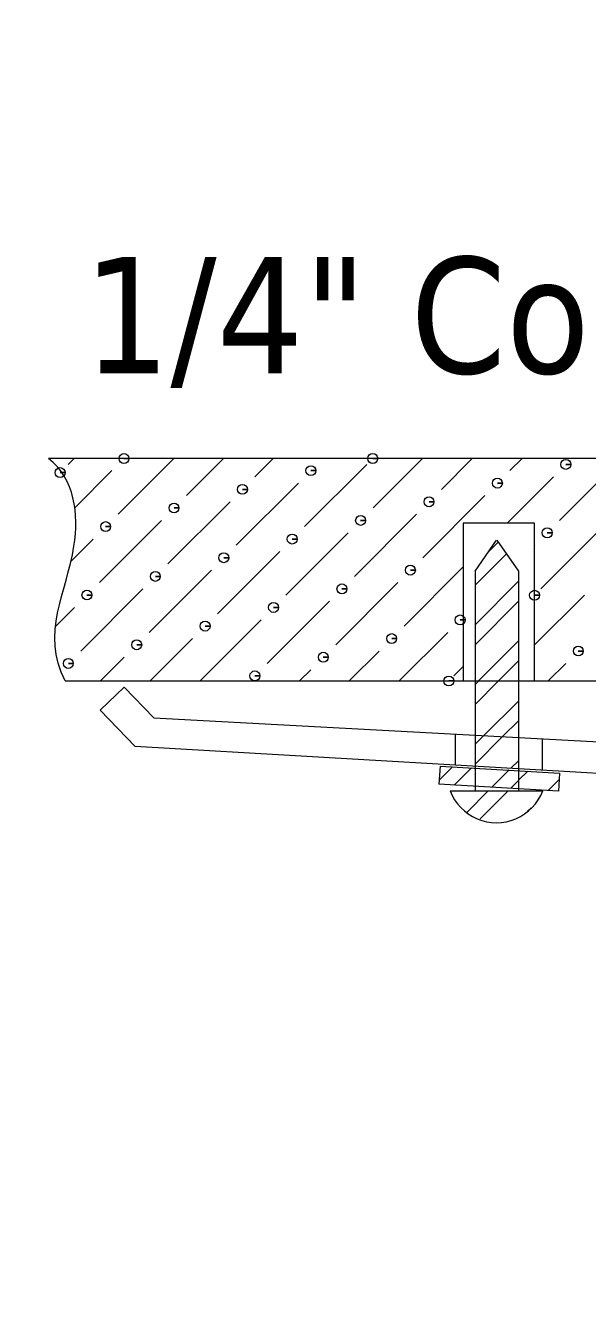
# Model space of a CAD drawing. Header units: millimetres. Extents: x 195 to 1608, y 339 to 1330.
# Drawn here: x 642.6 to 667.9, y 742.7 to 799.8 of the extents above; entities that cross this region are included whole.
import ezdxf

# ---------------------------------------------------------------- set-up
doc = ezdxf.new("R2010")
doc.units = ezdxf.units.MM
doc.linetypes.add('ACAD_ISO02W100', pattern=[15, 12, -3])
doc.layers.add('尺寸標注', color=1, linetype='Continuous', lineweight=30)
doc.layers.add('虚线', color=2, linetype='ACAD_ISO02W100', lineweight=30)
doc.styles.add('DIM', font='txt.shx', dxfattribs={"width": 0.7, "bigfont": 'chineset.shx'})
doc.styles.get("Standard").update_dxf_attribs({"font": 'arial.ttf'})
doc.dimstyles.new('mm+in(开孔纸尺寸)', dxfattribs={"dimscale": 3, "dimtxt": 3.8, "dimasz": 2, "dimexe": 1.25, "dimexo": 0.625, "dimgap": 2, "dimtad": 1, "dimtxsty": 'DIM', "dimcen": 0, "dimclrd": 256, "dimclre": 256, "dimclrt": 3, "dimadec": 0, "dimazin": 0, "dimtfac": 1, "dimtmove": 0, "dimatfit": 1, "dimfxl": 1, "dimlwd": -1, "dimarcsym": 0})

# ---------------------------------------------------------------- blocks, each defined once
blk = doc.blocks.new('*D26')
at = {"layer": 'Defpoints', "color": 0}
for p in [(701.729, 765.884), (613.694, 710.683)]:
    blk.add_point(p, dxfattribs=at)
at = {"layer": '尺寸標注'}
blk.add_line((480.68, 627.278), (608.61, 707.495), dxfattribs=at)
blk.add_solid([(609.142, 706.648), (608.079, 708.343), (613.694, 710.683)], dxfattribs=at)
at = {"layer": '尺寸標注', "color": 3, "insert": (535.383, 676.51), "char_height": 11.4, "attachment_point": 5, "rotation": 32.0893, "style": 'DIM'}
blk.add_mtext('R103,91mm [R4 1/16"]', dxfattribs=at)
blk = doc.blocks.new('*D27')
at = {"layer": 'Defpoints', "color": 0}
for p in [(701.729, 765.884), (635.338, 694.398)]:
    blk.add_point(p, dxfattribs=at)
at = {"layer": '尺寸標注'}
blk.add_line((523.972, 574.486), (631.255, 690.002), dxfattribs=at)
blk.add_solid([(631.987, 689.321), (630.522, 690.682), (635.338, 694.398)], dxfattribs=at)
at = {"layer": '尺寸標注', "color": 3, "insert": (566.303, 638.654), "char_height": 11.4, "attachment_point": 5, "rotation": 47.1162, "style": 'DIM'}
blk.add_mtext('R97,56mm [R3 13/16"]', dxfattribs=at)
blk = doc.blocks.new('*D28')
at = {"layer": 'Defpoints', "color": 0}
for p in [(701.729, 765.884), (657.059, 686.361)]:
    blk.add_point(p, dxfattribs=at)
at = {"layer": '尺寸標注'}
blk.add_line((582.122, 552.957), (654.12, 681.13), dxfattribs=at)
blk.add_solid([(654.992, 680.64), (653.248, 681.62), (657.059, 686.361)], dxfattribs=at)
at = {"layer": '尺寸標注', "color": 3, "insert": (605.623, 620.623), "char_height": 11.4, "attachment_point": 5, "rotation": 60.6759, "style": 'DIM'}
blk.add_mtext('R91,21mm [R3 9/16"]', dxfattribs=at)

msp = doc.modelspace()

# ---------------------------------------------------------------- linework, layer by layer
msp.add_arc((701.729, 765.884), 103.91, 182.21005, 267.56832)
at = {"layer": '尺寸標注', "lineweight": 9}
for points, knots in [([(644.416, 770.306), (643.288, 772.48), (644.481, 774.271), (644.806, 776.373), (644.806, 776.373), (645.029, 777.816), (644.842, 779.407), (643.665, 780.314)], [0, 0, 0, 0, 0.333333, 0.333333, 0.333333, 0.333333, 1, 1, 1, 1]), ([(647.056, 780.316), (647.056, 780.316), (647.28, 780.316), (647.28, 780.316), (647.28, 780.316), (647.28, 780.439), (647.18, 780.539), (647.056, 780.539), (647.056, 780.539), (646.934, 780.539), (646.833, 780.439), (646.833, 780.316), (646.833, 780.316), (646.833, 780.193), (646.934, 780.093), (647.056, 780.093), (647.056, 780.093), (647.18, 780.093), (647.28, 780.193), (647.28, 780.316), (647.28, 780.316), (647.28, 780.316), (647.056, 780.316), (647.056, 780.316)], [0, 0, 0, 0, 0.142857, 0.142857, 0.142857, 0.142857, 0.285714, 0.285714, 0.285714, 0.285714, 0.428571, 0.428571, 0.428571, 0.428571, 0.571429, 0.571429, 0.571429, 0.571429, 0.714286, 0.714286, 0.714286, 0.714286, 1, 1, 1, 1]), ([(658.25, 780.316), (658.25, 780.316), (658.473, 780.316), (658.473, 780.316), (658.473, 780.316), (658.473, 780.44), (658.373, 780.54), (658.25, 780.54), (658.25, 780.54), (658.127, 780.54), (658.027, 780.44), (658.027, 780.316), (658.027, 780.316), (658.027, 780.194), (658.127, 780.093), (658.25, 780.093), (658.25, 780.093), (658.373, 780.093), (658.473, 780.194), (658.473, 780.316), (658.473, 780.316), (658.473, 780.316), (658.25, 780.316), (658.25, 780.316)], [0, 0, 0, 0, 0.142857, 0.142857, 0.142857, 0.142857, 0.285714, 0.285714, 0.285714, 0.285714, 0.428571, 0.428571, 0.428571, 0.428571, 0.571429, 0.571429, 0.571429, 0.571429, 0.714286, 0.714286, 0.714286, 0.714286, 1, 1, 1, 1]), ([(666.938, 780.05), (666.938, 780.05), (667.162, 780.05), (667.162, 780.05), (667.162, 780.05), (667.162, 780.173), (667.061, 780.274), (666.938, 780.274), (666.938, 780.274), (666.815, 780.274), (666.715, 780.173), (666.715, 780.05), (666.715, 780.05), (666.715, 779.927), (666.815, 779.827), (666.938, 779.827), (666.938, 779.827), (667.061, 779.827), (667.162, 779.927), (667.162, 780.05), (667.162, 780.05), (667.162, 780.05), (666.938, 780.05), (666.938, 780.05)], [0, 0, 0, 0, 0.142857, 0.142857, 0.142857, 0.142857, 0.285714, 0.285714, 0.285714, 0.285714, 0.428571, 0.428571, 0.428571, 0.428571, 0.571429, 0.571429, 0.571429, 0.571429, 0.714286, 0.714286, 0.714286, 0.714286, 1, 1, 1, 1]), ([(644.183, 779.681), (644.183, 779.681), (644.406, 779.681), (644.406, 779.681), (644.406, 779.681), (644.406, 779.804), (644.306, 779.904), (644.183, 779.904), (644.183, 779.904), (644.06, 779.904), (643.96, 779.804), (643.96, 779.681), (643.96, 779.681), (643.96, 779.558), (644.06, 779.458), (644.183, 779.458), (644.183, 779.458), (644.306, 779.458), (644.406, 779.558), (644.406, 779.681), (644.406, 779.681), (644.406, 779.681), (644.183, 779.681), (644.183, 779.681)], [0, 0, 0, 0, 0.142857, 0.142857, 0.142857, 0.142857, 0.285714, 0.285714, 0.285714, 0.285714, 0.428571, 0.428571, 0.428571, 0.428571, 0.571429, 0.571429, 0.571429, 0.571429, 0.714286, 0.714286, 0.714286, 0.714286, 1, 1, 1, 1]), ([(655.466, 779.77), (655.466, 779.77), (655.689, 779.77), (655.689, 779.77), (655.689, 779.77), (655.689, 779.893), (655.589, 779.993), (655.466, 779.993), (655.466, 779.993), (655.343, 779.993), (655.242, 779.893), (655.242, 779.77), (655.242, 779.77), (655.242, 779.647), (655.343, 779.546), (655.466, 779.546), (655.466, 779.546), (655.589, 779.546), (655.689, 779.647), (655.689, 779.77), (655.689, 779.77), (655.689, 779.77), (655.466, 779.77), (655.466, 779.77)], [0, 0, 0, 0, 0.142857, 0.142857, 0.142857, 0.142857, 0.285714, 0.285714, 0.285714, 0.285714, 0.428571, 0.428571, 0.428571, 0.428571, 0.571429, 0.571429, 0.571429, 0.571429, 0.714286, 0.714286, 0.714286, 0.714286, 1, 1, 1, 1]), ([(652.387, 778.928), (652.387, 778.928), (652.61, 778.928), (652.61, 778.928), (652.61, 778.928), (652.61, 779.051), (652.51, 779.152), (652.387, 779.152), (652.387, 779.152), (652.264, 779.152), (652.164, 779.051), (652.164, 778.928), (652.164, 778.928), (652.164, 778.806), (652.264, 778.705), (652.387, 778.705), (652.387, 778.705), (652.51, 778.705), (652.61, 778.806), (652.61, 778.928), (652.61, 778.928), (652.61, 778.928), (652.387, 778.928), (652.387, 778.928)], [0, 0, 0, 0, 0.142857, 0.142857, 0.142857, 0.142857, 0.285714, 0.285714, 0.285714, 0.285714, 0.428571, 0.428571, 0.428571, 0.428571, 0.571429, 0.571429, 0.571429, 0.571429, 0.714286, 0.714286, 0.714286, 0.714286, 1, 1, 1, 1]), ([(663.86, 779.209), (663.86, 779.209), (664.083, 779.209), (664.083, 779.209), (664.083, 779.209), (664.083, 779.332), (663.982, 779.432), (663.86, 779.432), (663.86, 779.432), (663.736, 779.432), (663.636, 779.332), (663.636, 779.209), (663.636, 779.209), (663.636, 779.086), (663.736, 778.986), (663.86, 778.986), (663.86, 778.986), (663.982, 778.986), (664.083, 779.086), (664.083, 779.209), (664.083, 779.209), (664.083, 779.209), (663.86, 779.209), (663.86, 779.209)], [0, 0, 0, 0, 0.142857, 0.142857, 0.142857, 0.142857, 0.285714, 0.285714, 0.285714, 0.285714, 0.428571, 0.428571, 0.428571, 0.428571, 0.571429, 0.571429, 0.571429, 0.571429, 0.714286, 0.714286, 0.714286, 0.714286, 1, 1, 1, 1]), ([(660.783, 778.37), (660.783, 778.37), (661.006, 778.37), (661.006, 778.37), (661.006, 778.37), (661.006, 778.493), (660.906, 778.593), (660.783, 778.593), (660.783, 778.593), (660.66, 778.593), (660.559, 778.493), (660.559, 778.37), (660.559, 778.37), (660.559, 778.246), (660.66, 778.146), (660.783, 778.146), (660.783, 778.146), (660.906, 778.146), (661.006, 778.246), (661.006, 778.37), (661.006, 778.37), (661.006, 778.37), (660.783, 778.37), (660.783, 778.37)], [0, 0, 0, 0, 0.142857, 0.142857, 0.142857, 0.142857, 0.285714, 0.285714, 0.285714, 0.285714, 0.428571, 0.428571, 0.428571, 0.428571, 0.571429, 0.571429, 0.571429, 0.571429, 0.714286, 0.714286, 0.714286, 0.714286, 1, 1, 1, 1]), ([(649.309, 778.091), (649.309, 778.091), (649.532, 778.091), (649.532, 778.091), (649.532, 778.091), (649.532, 778.214), (649.432, 778.314), (649.309, 778.314), (649.309, 778.314), (649.185, 778.314), (649.085, 778.214), (649.085, 778.091), (649.085, 778.091), (649.085, 777.968), (649.185, 777.868), (649.309, 777.868), (649.309, 777.868), (649.432, 777.868), (649.532, 777.968), (649.532, 778.091), (649.532, 778.091), (649.532, 778.091), (649.309, 778.091), (649.309, 778.091)], [0, 0, 0, 0, 0.142857, 0.142857, 0.142857, 0.142857, 0.285714, 0.285714, 0.285714, 0.285714, 0.428571, 0.428571, 0.428571, 0.428571, 0.571429, 0.571429, 0.571429, 0.571429, 0.714286, 0.714286, 0.714286, 0.714286, 1, 1, 1, 1]), ([(646.231, 777.252), (646.231, 777.252), (646.454, 777.252), (646.454, 777.252), (646.454, 777.252), (646.454, 777.375), (646.354, 777.475), (646.231, 777.475), (646.231, 777.475), (646.108, 777.475), (646.008, 777.375), (646.008, 777.252), (646.008, 777.252), (646.008, 777.129), (646.108, 777.029), (646.231, 777.029), (646.231, 777.029), (646.354, 777.029), (646.454, 777.129), (646.454, 777.252), (646.454, 777.252), (646.454, 777.252), (646.231, 777.252), (646.231, 777.252)], [0, 0, 0, 0, 0.142857, 0.142857, 0.142857, 0.142857, 0.285714, 0.285714, 0.285714, 0.285714, 0.428571, 0.428571, 0.428571, 0.428571, 0.571429, 0.571429, 0.571429, 0.571429, 0.714286, 0.714286, 0.714286, 0.714286, 1, 1, 1, 1]), ([(657.704, 777.53), (657.704, 777.53), (657.927, 777.53), (657.927, 777.53), (657.927, 777.53), (657.927, 777.653), (657.827, 777.753), (657.704, 777.753), (657.704, 777.753), (657.581, 777.753), (657.48, 777.653), (657.48, 777.53), (657.48, 777.53), (657.48, 777.407), (657.581, 777.307), (657.704, 777.307), (657.704, 777.307), (657.827, 777.307), (657.927, 777.407), (657.927, 777.53), (657.927, 777.53), (657.927, 777.53), (657.704, 777.53), (657.704, 777.53)], [0, 0, 0, 0, 0.142857, 0.142857, 0.142857, 0.142857, 0.285714, 0.285714, 0.285714, 0.285714, 0.428571, 0.428571, 0.428571, 0.428571, 0.571429, 0.571429, 0.571429, 0.571429, 0.714286, 0.714286, 0.714286, 0.714286, 1, 1, 1, 1]), ([(654.625, 776.691), (654.625, 776.691), (654.848, 776.691), (654.848, 776.691), (654.848, 776.691), (654.848, 776.814), (654.748, 776.914), (654.625, 776.914), (654.625, 776.914), (654.502, 776.914), (654.402, 776.814), (654.402, 776.691), (654.402, 776.691), (654.402, 776.568), (654.502, 776.468), (654.625, 776.468), (654.625, 776.468), (654.748, 776.468), (654.848, 776.568), (654.848, 776.691), (654.848, 776.691), (654.848, 776.691), (654.625, 776.691), (654.625, 776.691)], [0, 0, 0, 0, 0.142857, 0.142857, 0.142857, 0.142857, 0.285714, 0.285714, 0.285714, 0.285714, 0.428571, 0.428571, 0.428571, 0.428571, 0.571429, 0.571429, 0.571429, 0.571429, 0.714286, 0.714286, 0.714286, 0.714286, 1, 1, 1, 1]), ([(666.099, 776.971), (666.099, 776.971), (666.322, 776.971), (666.322, 776.971), (666.322, 776.971), (666.322, 777.095), (666.222, 777.195), (666.099, 777.195), (666.099, 777.195), (665.976, 777.195), (665.876, 777.095), (665.876, 776.971), (665.876, 776.971), (665.876, 776.849), (665.976, 776.748), (666.099, 776.748), (666.099, 776.748), (666.222, 776.748), (666.322, 776.849), (666.322, 776.971), (666.322, 776.971), (666.322, 776.971), (666.099, 776.971), (666.099, 776.971)], [0, 0, 0, 0, 0.142857, 0.142857, 0.142857, 0.142857, 0.285714, 0.285714, 0.285714, 0.285714, 0.428571, 0.428571, 0.428571, 0.428571, 0.571429, 0.571429, 0.571429, 0.571429, 0.714286, 0.714286, 0.714286, 0.714286, 1, 1, 1, 1]), ([(651.548, 775.852), (651.548, 775.852), (651.771, 775.852), (651.771, 775.852), (651.771, 775.852), (651.771, 775.974), (651.67, 776.075), (651.548, 776.075), (651.548, 776.075), (651.424, 776.075), (651.324, 775.974), (651.324, 775.852), (651.324, 775.852), (651.324, 775.728), (651.424, 775.628), (651.548, 775.628), (651.548, 775.628), (651.67, 775.628), (651.771, 775.728), (651.771, 775.852), (651.771, 775.852), (651.771, 775.852), (651.548, 775.852), (651.548, 775.852)], [0, 0, 0, 0, 0.142857, 0.142857, 0.142857, 0.142857, 0.285714, 0.285714, 0.285714, 0.285714, 0.428571, 0.428571, 0.428571, 0.428571, 0.571429, 0.571429, 0.571429, 0.571429, 0.714286, 0.714286, 0.714286, 0.714286, 1, 1, 1, 1]), ([(648.469, 775.012), (648.469, 775.012), (648.692, 775.012), (648.692, 775.012), (648.692, 775.012), (648.692, 775.135), (648.592, 775.235), (648.469, 775.235), (648.469, 775.235), (648.346, 775.235), (648.246, 775.135), (648.246, 775.012), (648.246, 775.012), (648.246, 774.889), (648.346, 774.789), (648.469, 774.789), (648.469, 774.789), (648.592, 774.789), (648.692, 774.889), (648.692, 775.012), (648.692, 775.012), (648.692, 775.012), (648.469, 775.012), (648.469, 775.012)], [0, 0, 0, 0, 0.142857, 0.142857, 0.142857, 0.142857, 0.285714, 0.285714, 0.285714, 0.285714, 0.428571, 0.428571, 0.428571, 0.428571, 0.571429, 0.571429, 0.571429, 0.571429, 0.714286, 0.714286, 0.714286, 0.714286, 1, 1, 1, 1]), ([(659.943, 775.293), (659.943, 775.293), (660.167, 775.293), (660.167, 775.293), (660.167, 775.293), (660.167, 775.416), (660.066, 775.516), (659.943, 775.516), (659.943, 775.516), (659.82, 775.516), (659.72, 775.416), (659.72, 775.293), (659.72, 775.293), (659.72, 775.17), (659.82, 775.07), (659.943, 775.07), (659.943, 775.07), (660.066, 775.07), (660.167, 775.17), (660.167, 775.293), (660.167, 775.293), (660.167, 775.293), (659.943, 775.293), (659.943, 775.293)], [0, 0, 0, 0, 0.142857, 0.142857, 0.142857, 0.142857, 0.285714, 0.285714, 0.285714, 0.285714, 0.428571, 0.428571, 0.428571, 0.428571, 0.571429, 0.571429, 0.571429, 0.571429, 0.714286, 0.714286, 0.714286, 0.714286, 1, 1, 1, 1]), ([(645.391, 774.173), (645.391, 774.173), (645.614, 774.173), (645.614, 774.173), (645.614, 774.173), (645.614, 774.296), (645.513, 774.396), (645.391, 774.396), (645.391, 774.396), (645.267, 774.396), (645.167, 774.296), (645.167, 774.173), (645.167, 774.173), (645.167, 774.05), (645.267, 773.95), (645.391, 773.95), (645.391, 773.95), (645.513, 773.95), (645.614, 774.05), (645.614, 774.173), (645.614, 774.173), (645.614, 774.173), (645.391, 774.173), (645.391, 774.173)], [0, 0, 0, 0, 0.142857, 0.142857, 0.142857, 0.142857, 0.285714, 0.285714, 0.285714, 0.285714, 0.428571, 0.428571, 0.428571, 0.428571, 0.571429, 0.571429, 0.571429, 0.571429, 0.714286, 0.714286, 0.714286, 0.714286, 1, 1, 1, 1]), ([(656.865, 774.452), (656.865, 774.452), (657.088, 774.452), (657.088, 774.452), (657.088, 774.452), (657.088, 774.574), (656.987, 774.675), (656.865, 774.675), (656.865, 774.675), (656.741, 774.675), (656.641, 774.574), (656.641, 774.452), (656.641, 774.452), (656.641, 774.328), (656.741, 774.228), (656.865, 774.228), (656.865, 774.228), (656.987, 774.228), (657.088, 774.328), (657.088, 774.452), (657.088, 774.452), (657.088, 774.452), (656.865, 774.452), (656.865, 774.452)], [0, 0, 0, 0, 0.142857, 0.142857, 0.142857, 0.142857, 0.285714, 0.285714, 0.285714, 0.285714, 0.428571, 0.428571, 0.428571, 0.428571, 0.571429, 0.571429, 0.571429, 0.571429, 0.714286, 0.714286, 0.714286, 0.714286, 1, 1, 1, 1]), ([(653.787, 773.614), (653.787, 773.614), (654.01, 773.614), (654.01, 773.614), (654.01, 773.614), (654.01, 773.737), (653.91, 773.838), (653.787, 773.838), (653.787, 773.838), (653.664, 773.838), (653.564, 773.737), (653.564, 773.614), (653.564, 773.614), (653.564, 773.491), (653.664, 773.391), (653.787, 773.391), (653.787, 773.391), (653.91, 773.391), (654.01, 773.491), (654.01, 773.614), (654.01, 773.614), (654.01, 773.614), (653.787, 773.614), (653.787, 773.614)], [0, 0, 0, 0, 0.142857, 0.142857, 0.142857, 0.142857, 0.285714, 0.285714, 0.285714, 0.285714, 0.428571, 0.428571, 0.428571, 0.428571, 0.571429, 0.571429, 0.571429, 0.571429, 0.714286, 0.714286, 0.714286, 0.714286, 1, 1, 1, 1]), ([(665.531, 774.164), (665.531, 774.164), (665.754, 774.164), (665.754, 774.164), (665.754, 774.164), (665.754, 774.287), (665.654, 774.387), (665.531, 774.387), (665.531, 774.387), (665.408, 774.387), (665.308, 774.287), (665.308, 774.164), (665.308, 774.164), (665.308, 774.041), (665.408, 773.941), (665.531, 773.941), (665.531, 773.941), (665.654, 773.941), (665.754, 774.041), (665.754, 774.164), (665.754, 774.164), (665.754, 774.164), (665.531, 774.164), (665.531, 774.164)], [0, 0, 0, 0, 0.142857, 0.142857, 0.142857, 0.142857, 0.285714, 0.285714, 0.285714, 0.285714, 0.428571, 0.428571, 0.428571, 0.428571, 0.571429, 0.571429, 0.571429, 0.571429, 0.714286, 0.714286, 0.714286, 0.714286, 1, 1, 1, 1]), ([(662.181, 773.053), (662.181, 773.053), (662.404, 773.053), (662.404, 773.053), (662.404, 773.053), (662.404, 773.176), (662.304, 773.277), (662.181, 773.277), (662.181, 773.277), (662.058, 773.277), (661.958, 773.176), (661.958, 773.053), (661.958, 773.053), (661.958, 772.93), (662.058, 772.83), (662.181, 772.83), (662.181, 772.83), (662.304, 772.83), (662.404, 772.93), (662.404, 773.053), (662.404, 773.053), (662.404, 773.053), (662.181, 773.053), (662.181, 773.053)], [0, 0, 0, 0, 0.142857, 0.142857, 0.142857, 0.142857, 0.285714, 0.285714, 0.285714, 0.285714, 0.428571, 0.428571, 0.428571, 0.428571, 0.571429, 0.571429, 0.571429, 0.571429, 0.714286, 0.714286, 0.714286, 0.714286, 1, 1, 1, 1]), ([(650.708, 772.773), (650.708, 772.773), (650.931, 772.773), (650.931, 772.773), (650.931, 772.773), (650.931, 772.896), (650.831, 772.996), (650.708, 772.996), (650.708, 772.996), (650.585, 772.996), (650.485, 772.896), (650.485, 772.773), (650.485, 772.773), (650.485, 772.65), (650.585, 772.55), (650.708, 772.55), (650.708, 772.55), (650.831, 772.55), (650.931, 772.65), (650.931, 772.773), (650.931, 772.773), (650.931, 772.773), (650.708, 772.773), (650.708, 772.773)], [0, 0, 0, 0, 0.142857, 0.142857, 0.142857, 0.142857, 0.285714, 0.285714, 0.285714, 0.285714, 0.428571, 0.428571, 0.428571, 0.428571, 0.571429, 0.571429, 0.571429, 0.571429, 0.714286, 0.714286, 0.714286, 0.714286, 1, 1, 1, 1]), ([(647.629, 771.934), (647.629, 771.934), (647.853, 771.934), (647.853, 771.934), (647.853, 771.934), (647.853, 772.056), (647.752, 772.157), (647.629, 772.157), (647.629, 772.157), (647.506, 772.157), (647.406, 772.056), (647.406, 771.934), (647.406, 771.934), (647.406, 771.81), (647.506, 771.71), (647.629, 771.71), (647.629, 771.71), (647.752, 771.71), (647.853, 771.81), (647.853, 771.934), (647.853, 771.934), (647.853, 771.934), (647.629, 771.934), (647.629, 771.934)], [0, 0, 0, 0, 0.142857, 0.142857, 0.142857, 0.142857, 0.285714, 0.285714, 0.285714, 0.285714, 0.428571, 0.428571, 0.428571, 0.428571, 0.571429, 0.571429, 0.571429, 0.571429, 0.714286, 0.714286, 0.714286, 0.714286, 1, 1, 1, 1]), ([(659.102, 772.214), (659.102, 772.214), (659.325, 772.214), (659.325, 772.214), (659.325, 772.214), (659.325, 772.337), (659.225, 772.437), (659.102, 772.437), (659.102, 772.437), (658.979, 772.437), (658.879, 772.337), (658.879, 772.214), (658.879, 772.214), (658.879, 772.091), (658.979, 771.991), (659.102, 771.991), (659.102, 771.991), (659.225, 771.991), (659.325, 772.091), (659.325, 772.214), (659.325, 772.214), (659.325, 772.214), (659.102, 772.214), (659.102, 772.214)], [0, 0, 0, 0, 0.142857, 0.142857, 0.142857, 0.142857, 0.285714, 0.285714, 0.285714, 0.285714, 0.428571, 0.428571, 0.428571, 0.428571, 0.571429, 0.571429, 0.571429, 0.571429, 0.714286, 0.714286, 0.714286, 0.714286, 1, 1, 1, 1]), ([(656.025, 771.375), (656.025, 771.375), (656.248, 771.375), (656.248, 771.375), (656.248, 771.375), (656.248, 771.498), (656.148, 771.598), (656.025, 771.598), (656.025, 771.598), (655.902, 771.598), (655.802, 771.498), (655.802, 771.375), (655.802, 771.375), (655.802, 771.252), (655.902, 771.151), (656.025, 771.151), (656.025, 771.151), (656.148, 771.151), (656.248, 771.252), (656.248, 771.375), (656.248, 771.375), (656.248, 771.375), (656.025, 771.375), (656.025, 771.375)], [0, 0, 0, 0, 0.142857, 0.142857, 0.142857, 0.142857, 0.285714, 0.285714, 0.285714, 0.285714, 0.428571, 0.428571, 0.428571, 0.428571, 0.571429, 0.571429, 0.571429, 0.571429, 0.714286, 0.714286, 0.714286, 0.714286, 1, 1, 1, 1]), ([(667.499, 771.655), (667.499, 771.655), (667.722, 771.655), (667.722, 771.655), (667.722, 771.655), (667.722, 771.778), (667.622, 771.878), (667.499, 771.878), (667.499, 771.878), (667.376, 771.878), (667.276, 771.778), (667.276, 771.655), (667.276, 771.655), (667.276, 771.532), (667.376, 771.432), (667.499, 771.432), (667.499, 771.432), (667.622, 771.432), (667.722, 771.532), (667.722, 771.655), (667.722, 771.655), (667.722, 771.655), (667.499, 771.655), (667.499, 771.655)], [0, 0, 0, 0, 0.142857, 0.142857, 0.142857, 0.142857, 0.285714, 0.285714, 0.285714, 0.285714, 0.428571, 0.428571, 0.428571, 0.428571, 0.571429, 0.571429, 0.571429, 0.571429, 0.714286, 0.714286, 0.714286, 0.714286, 1, 1, 1, 1]), ([(644.553, 771.094), (644.553, 771.094), (644.776, 771.094), (644.776, 771.094), (644.776, 771.094), (644.776, 771.217), (644.675, 771.317), (644.553, 771.317), (644.553, 771.317), (644.429, 771.317), (644.329, 771.217), (644.329, 771.094), (644.329, 771.094), (644.329, 770.971), (644.429, 770.871), (644.553, 770.871), (644.553, 770.871), (644.675, 770.871), (644.776, 770.971), (644.776, 771.094), (644.776, 771.094), (644.776, 771.094), (644.553, 771.094), (644.553, 771.094)], [0, 0, 0, 0, 0.142857, 0.142857, 0.142857, 0.142857, 0.285714, 0.285714, 0.285714, 0.285714, 0.428571, 0.428571, 0.428571, 0.428571, 0.571429, 0.571429, 0.571429, 0.571429, 0.714286, 0.714286, 0.714286, 0.714286, 1, 1, 1, 1]), ([(652.946, 770.535), (652.946, 770.535), (653.169, 770.535), (653.169, 770.535), (653.169, 770.535), (653.169, 770.658), (653.069, 770.759), (652.946, 770.759), (652.946, 770.759), (652.823, 770.759), (652.723, 770.658), (652.723, 770.535), (652.723, 770.535), (652.723, 770.412), (652.823, 770.312), (652.946, 770.312), (652.946, 770.312), (653.069, 770.312), (653.169, 770.412), (653.169, 770.535), (653.169, 770.535), (653.169, 770.535), (652.946, 770.535), (652.946, 770.535)], [0, 0, 0, 0, 0.142857, 0.142857, 0.142857, 0.142857, 0.285714, 0.285714, 0.285714, 0.285714, 0.428571, 0.428571, 0.428571, 0.428571, 0.571429, 0.571429, 0.571429, 0.571429, 0.714286, 0.714286, 0.714286, 0.714286, 1, 1, 1, 1]), ([(661.673, 770.306), (661.673, 770.306), (661.897, 770.306), (661.897, 770.306), (661.897, 770.306), (661.897, 770.429), (661.797, 770.53), (661.673, 770.53), (661.673, 770.53), (661.551, 770.53), (661.45, 770.429), (661.45, 770.306), (661.45, 770.306), (661.45, 770.184), (661.551, 770.083), (661.673, 770.083), (661.673, 770.083), (661.797, 770.083), (661.897, 770.184), (661.897, 770.306), (661.897, 770.306), (661.897, 770.306), (661.673, 770.306), (661.673, 770.306)], [0, 0, 0, 0, 0.142857, 0.142857, 0.142857, 0.142857, 0.285714, 0.285714, 0.285714, 0.285714, 0.428571, 0.428571, 0.428571, 0.428571, 0.571429, 0.571429, 0.571429, 0.571429, 0.714286, 0.714286, 0.714286, 0.714286, 1, 1, 1, 1]), ([(661.732, 765.363), (661.948, 764.797), (662.387, 764.343), (662.945, 764.107), (662.945, 764.107), (663.502, 763.872), (664.13, 763.872), (664.689, 764.107), (664.689, 764.107), (665.247, 764.343), (665.684, 764.797), (665.9, 765.363)], [0, 0, 0, 0, 0.25, 0.25, 0.25, 0.25, 0.5, 0.5, 0.5, 0.5, 1, 1, 1, 1])]:
    msp.add_open_spline(points, degree=3, knots=knots, dxfattribs=at)
for points in [[(688.748, 780.314), (688.748, 780.314), (643.662, 780.314), (643.662, 780.314)], [(644.552, 780.05), (644.552, 780.05), (644.818, 780.316), (644.818, 780.316)], [(646.789, 777.81), (646.789, 777.81), (649.295, 780.316), (649.295, 780.316)], [(649.868, 778.65), (649.868, 778.65), (651.533, 780.316), (651.533, 780.316)], [(652.946, 779.489), (652.946, 779.489), (653.773, 780.316), (653.773, 780.316)], [(658.263, 778.091), (658.263, 778.091), (660.489, 780.316), (660.489, 780.316)], [(661.341, 778.928), (661.341, 778.928), (662.726, 780.316), (662.726, 780.316)], [(664.42, 779.769), (664.42, 779.769), (664.966, 780.316), (664.966, 780.316)], [(666.659, 777.53), (666.659, 777.53), (669.443, 780.316), (669.443, 780.316)], [(644.838, 778.096), (644.838, 778.096), (646.51, 779.769), (646.51, 779.769)], [(655.185, 777.251), (655.185, 777.251), (657.984, 780.05), (657.984, 780.05)], [(652.106, 776.41), (652.106, 776.41), (654.905, 779.208), (654.905, 779.208)], [(664.296, 777.408), (664.296, 777.408), (666.379, 779.489), (666.379, 779.489)], [(660.501, 775.851), (660.501, 775.851), (663.3, 778.65), (663.3, 778.65)], [(649.029, 775.573), (649.029, 775.573), (651.828, 778.369), (651.828, 778.369)], [(645.95, 774.732), (645.95, 774.732), (648.749, 777.53), (648.749, 777.53)], [(657.423, 775.012), (657.423, 775.012), (660.223, 777.81), (660.223, 777.81)], [(665.531, 777.407), (665.531, 777.407), (662.325, 777.407), (662.325, 777.407)], [(662.325, 777.405), (662.325, 777.405), (662.325, 770.304), (662.325, 770.304)], [(665.531, 770.306), (665.531, 770.306), (665.531, 777.407), (665.531, 777.407)], [(665.818, 774.451), (665.818, 774.451), (668.617, 777.251), (668.617, 777.251)], [(644.65, 775.671), (644.65, 775.671), (645.67, 776.69), (645.67, 776.69)], [(654.345, 774.172), (654.345, 774.172), (657.144, 776.971), (657.144, 776.971)], [(651.267, 773.333), (651.267, 773.333), (654.066, 776.132), (654.066, 776.132)], [(662.866, 775.249), (662.866, 775.249), (663.826, 776.647), (663.826, 776.647)], [(663.486, 776.149), (663.486, 776.149), (663.893, 776.557), (663.893, 776.557)], [(663.829, 776.646), (663.829, 776.646), (664.814, 775.248), (664.814, 775.248)], [(665.531, 776.403), (665.531, 776.403), (665.54, 776.41), (665.54, 776.41)], [(662.868, 774.635), (662.868, 774.635), (664.265, 776.032), (664.265, 776.032)], [(648.188, 772.494), (648.188, 772.494), (650.988, 775.292), (650.988, 775.292)], [(659.662, 772.772), (659.662, 772.772), (662.325, 775.437), (662.325, 775.437)], [(662.866, 775.249), (662.866, 775.249), (662.866, 765.365), (662.866, 765.365)], [(664.814, 775.248), (664.814, 775.248), (664.814, 765.363), (664.814, 765.363)], [(645.111, 771.654), (645.111, 771.654), (647.909, 774.451), (647.909, 774.451)], [(656.583, 771.933), (656.583, 771.933), (659.382, 774.732), (659.382, 774.732)], [(662.868, 772.846), (662.868, 772.846), (664.814, 774.792), (664.814, 774.792)], [(653.506, 771.094), (653.506, 771.094), (656.305, 773.892), (656.305, 773.892)], [(662.868, 771.949), (662.868, 771.949), (664.814, 773.895), (664.814, 773.895)], [(665.531, 771.926), (665.531, 771.926), (667.777, 774.172), (667.777, 774.172)], [(643.986, 772.769), (643.986, 772.769), (644.83, 773.614), (644.83, 773.614)], [(650.479, 770.306), (650.479, 770.306), (653.226, 773.053), (653.226, 773.053)], [(648.24, 770.306), (648.24, 770.306), (650.147, 772.214), (650.147, 772.214)], [(659.434, 770.306), (659.434, 770.306), (661.622, 772.494), (661.622, 772.494)], [(657.196, 770.306), (657.196, 770.306), (658.543, 771.654), (658.543, 771.654)], [(663.016, 770.308), (663.016, 770.308), (664.814, 772.106), (664.814, 772.106)], [(646.002, 770.306), (646.002, 770.306), (647.07, 771.374), (647.07, 771.374)], [(663.913, 770.308), (663.913, 770.308), (664.814, 771.21), (664.814, 771.21)], [(666.15, 770.306), (666.15, 770.306), (666.938, 771.094), (666.938, 771.094)], [(654.957, 770.306), (654.957, 770.306), (655.465, 770.815), (655.465, 770.815)], [(661.902, 770.535), (661.902, 770.535), (662.325, 770.959), (662.325, 770.959)], [(644.414, 770.306), (644.414, 770.306), (690.42, 770.306), (690.42, 770.306)], [(647.063, 770.026), (647.063, 770.026), (645.99, 768.992), (645.99, 768.992)], [(648.393, 768.643), (648.393, 768.643), (647.062, 770.027), (647.062, 770.027)], [(662.868, 770.158), (662.868, 770.158), (663.018, 770.308), (663.018, 770.308)], [(662.868, 769.262), (662.868, 769.262), (663.913, 770.308), (663.913, 770.308)], [(663.246, 767.851), (663.246, 767.851), (664.816, 769.419), (664.816, 769.419)], [(645.988, 768.993), (645.988, 768.993), (647.561, 767.359), (647.561, 767.359)], [(648.393, 768.643), (648.393, 768.643), (679.83, 766.959), (679.83, 766.959)], [(664.096, 767.804), (664.096, 767.804), (664.816, 768.524), (664.816, 768.524)], [(661.959, 767.916), (661.959, 767.916), (661.959, 766.52), (661.959, 766.52)], [(662.868, 767.472), (662.868, 767.472), (663.246, 767.851), (663.246, 767.851)], [(662.868, 766.576), (662.868, 766.576), (664.096, 767.804), (664.096, 767.804)], [(665.877, 767.707), (665.877, 767.707), (665.877, 766.293), (665.877, 766.293)], [(680.497, 765.442), (680.497, 765.442), (647.561, 767.359), (647.561, 767.359)], [(661.277, 766.478), (661.277, 766.478), (661.23, 765.663), (661.23, 765.663)], [(661.241, 765.845), (661.241, 765.845), (661.843, 766.447), (661.843, 766.447)], [(661.277, 766.478), (661.277, 766.478), (666.657, 766.164), (666.657, 766.164)], [(661.918, 765.625), (661.918, 765.625), (662.689, 766.399), (662.689, 766.399)], [(664.459, 766.377), (664.459, 766.377), (664.816, 766.732), (664.816, 766.732)], [(663.611, 765.529), (663.611, 765.529), (664.382, 766.301), (664.382, 766.301)], [(664.457, 765.479), (664.457, 765.479), (664.816, 765.838), (664.816, 765.838)], [(664.814, 765.838), (664.814, 765.838), (665.227, 766.251), (665.227, 766.251)], [(666.149, 765.381), (666.149, 765.381), (666.64, 765.872), (666.64, 765.872)], [(666.655, 766.164), (666.655, 766.164), (666.609, 765.351), (666.609, 765.351)], [(666.609, 765.351), (666.609, 765.351), (661.228, 765.663), (661.228, 765.663)], [(661.732, 765.363), (661.732, 765.363), (665.9, 765.363), (665.9, 765.363)], [(662.493, 764.411), (662.493, 764.411), (663.446, 765.365), (663.446, 765.365)], [(663.08, 764.104), (663.08, 764.104), (664.343, 765.365), (664.343, 765.365)], [(665.22, 764.452), (665.22, 764.452), (665.373, 764.606), (665.373, 764.606)]]:
    msp.add_open_spline(points, degree=3, dxfattribs=at)
at = {"layer": '虚线'}
msp.add_arc((701.729, 765.884), 97.56, 182.21005, 267.56832, dxfattribs=at)
at = {"layer": '虚线', "color": 3, "linetype": 'ByBlock'}
msp.add_arc((701.729, 765.884), 91.21, 182.21005, 267.56832, dxfattribs=at)

# ---------------------------------------------------------------- texts
at = {"layer": '尺寸標注', "char_height": 5.22598, "attachment_point": 1}
for s, insert, width in [('{\\fTahoma|b0|i0|c163|p34; }', (645.081, 799.803), 57.18485), ('{\\fTahoma|b0|i0|c163|p34; }', (645.03, 791.964), 59.74783), ('{\\fTahoma|b0|i0|c163|p34;1/4" Conceal}', (645.224, 789.38), 53.62187)]:
    msp.add_mtext(s, dxfattribs=dict(at, insert=insert, width=width))

# ---------------------------------------------------------------- dimensions: what is measured, and where the dimension line sits
at = {"layer": '尺寸標注'}
for mpoint, picture, middle in [((613.694, 710.683), '*D26', (535.383, 676.51)), ((635.338, 694.398), '*D27', (566.303, 638.654)), ((657.059, 686.361), '*D28', (605.623, 620.623))]:
    dim = msp.add_radius_dim(center=(701.729, 765.884), mpoint=mpoint, dimstyle='mm+in(开孔纸尺寸)', override={"dimpost": 'mm', "dimtofl": 0}, dxfattribs=at)
    dim.commit()
    dim.dimension.update_dxf_attribs({"geometry": picture, "text_midpoint": middle})

doc.saveas('drawing.dxf')
